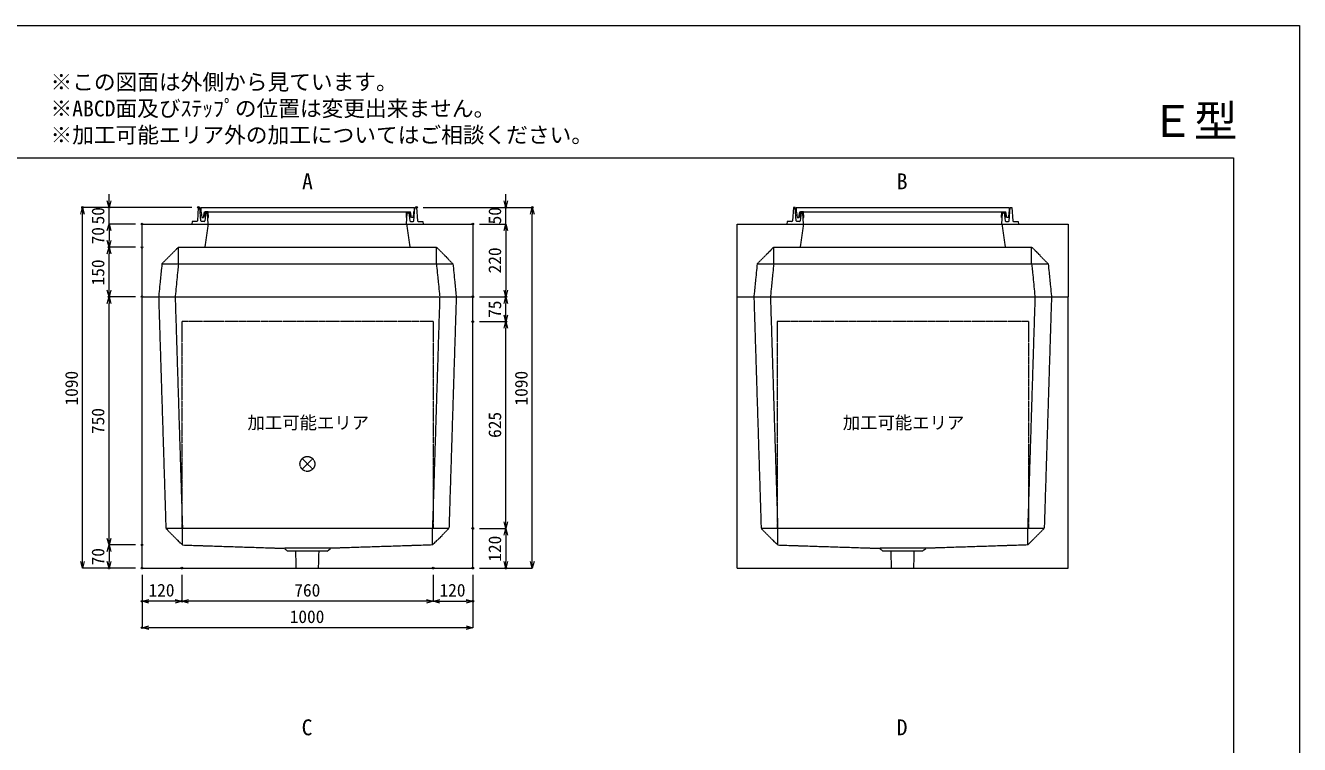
# Model space of a CAD drawing. Units: millimetres, scale not verified. Extents: x -2970 to 2970, y -2100 to 2100.
# Drawn here: x -883 to 2970, y -73 to 2100 of the extents above; entities that cross this region are included whole.
import ezdxf
from ezdxf.enums import TextEntityAlignment as Align

# ---------------------------------------------------------------- set-up
doc = ezdxf.new("R2010")
doc.units = ezdxf.units.MM
doc.header["$LTSCALE"] = 10
doc.header["$PDMODE"] = 32
doc.header["$PDSIZE"] = 5
doc.linetypes.add('LONG_DASHED1', pattern=[7, 6, -1])
doc.linetypes.add('LONG_DOUBLE_CHAIN', pattern=[21.8, 18, -1, 0.6, -0.6, 0.6, -1])
for name, color, linetype, lineweight in [('0-0_D-TTL', 7, 'Continuous', 9), ('0-1_Defpoints', 7, 'Continuous', 9), ('0-3_D-TTL-TXT', 7, 'Continuous', 9), ('0-4_D-STR-TXT', 7, 'Continuous', 9), ('0-5_D-STR-DIM', 3, 'Continuous', 9), ('0-6_0', 7, 'Continuous', 9), ('0-7_D-STR', 7, 'LONG_DASHED1', 9), ('0-9_D-STR-STR5', 1, 'LONG_DOUBLE_CHAIN', 9), ('0-A_D-STR-STR4', 134, 'Continuous', 9)]:
    doc.layers.add(name, color=color, linetype=linetype, lineweight=lineweight)
doc.styles.add('ＭＳ ゴシック', font='')
doc.styles.get('ＭＳ ゴシック').set_extended_font_data('MS Gothic')

# ---------------------------------------------------------------- blocks, each defined once
blk = doc.blocks.new('A$C4DE05FD1')
at = {"layer": '0-0_D-TTL', "color": 134}
for p, q in [((2000, 38000), (57400, 38000)), ((57400, 38000), (57400, 2000))]:
    blk.add_line(p, q, dxfattribs=at)
at = {"layer": '0-1_Defpoints', "color": 134}
for p, q in [((0, 42000), (59400, 42000)), ((59400, 42000), (59400, 0))]:
    blk.add_line(p, q, dxfattribs=at)
at = {"layer": '0-3_D-TTL-TXT', "style": 'ＭＳ ゴシック'}
for s, p in [('※この図面は外側から見ています。', (21630.5, 39907.8)), ('※ABCD面及びｽﾃｯﾌﾟの位置は変更出来ません。', (21630.5, 39107.8)), ('※加工可能エリア外の加工についてはご相談ください。', (21630.5, 38307.8))]:
    blk.add_text(s, height=481.1, dxfattribs=at).set_placement(p, align=Align.BOTTOM_LEFT)
blk = doc.blocks.new('_Open30')
at = {"layer": '0-6_0'}
blk.add_line((0, 0), (-10, 0), dxfattribs=at)
blk.add_lwpolyline([(-10, 2.679), (0, 0), (-10, -2.679)], dxfattribs=at)
blk = doc.blocks.new('A$C31CA379A')
at = {"layer": '0-4_D-STR-TXT', "style": 'ＭＳ ゴシック'}
for s, p in [('A', (-162.9, -1095.3)), ('B', (17819.3, -1095.3)), ('C', (-175.7, -17595.3)), ('D', (17819.3, -17595.3))]:
    blk.add_text(s, height=481.1, dxfattribs=at).set_placement(p, align=Align.BOTTOM_LEFT)
blk = doc.blocks.new('A$C431D19D0')
at = {"layer": '0-7_D-STR'}
for p, q in [((-3000, 2200), (-3100, 1500)), ((3000, 2200), (3100, 1500)), ((-4400, 1000), (-3900, 1500)), ((-3900, 1500), (3900, 1500)), ((-3900, 1000), (-3900, 1500)), ((4400, 1000), (3900, 1500)), ((3900, 1000), (3900, 1500)), ((-4400, 1000), (-4500, 0)), ((-4400, 1000), (4400, 1000)), ((-3900, 1000), (-4000, 0)), ((3900, 1000), (4000, 0)), ((4400, 1000), (4500, 0))]:
    blk.add_line(p, q, dxfattribs=at)
at = {"layer": '0-7_D-STR', "linetype": 'Continuous'}
for p in [(5000, 2200), (-5000, 0)]:
    blk.add_line(p, (5000, 0), dxfattribs=at)
blk.add_lwpolyline([(-5000, 0), (-5000, 2200), (5000, 2200)], dxfattribs=at)
blk = doc.blocks.new('A$C576C08F7')
at = {"layer": '0-7_D-STR', "linetype": 'Continuous'}
for p, q in [((-5000, 0), (5000, 0)), ((-5000, -8200), (-5000, 0)), ((5000, -8200), (5000, 0)), ((-5000, -8200), (5000, -8200))]:
    blk.add_line(p, q, dxfattribs=at)
at = {"layer": '0-7_D-STR'}
for p, q in [((-4500, 0), (-4280, -7000)), ((-4000, 0), (-3780, -7000)), ((4000, 0), (3780, -7000)), ((4500, 0), (4280, -7000)), ((-3780, -7500), (-4280, -7000)), ((4280, -7000), (-4280, -7000)), ((-3780, -7500), (-3780, -7000)), ((3780, -7500), (4280, -7000)), ((3780, -7500), (3780, -7000)), ((-3780, -7500), (-700, -7600)), ((-600, -7690), (-700, -7600)), ((700, -7600), (-700, -7600)), ((600, -7690), (-600, -7690)), ((-336.2, -8200), (-352.5, -7690)), ((336.2, -8200), (352.5, -7690)), ((600, -7690), (700, -7600)), ((3780, -7500), (700, -7600))]:
    blk.add_line(p, q, dxfattribs=at)
at = {"layer": '0-9_D-STR-STR5'}
for p, q in [((3800, -750), (3800, -7000)), ((3800, -7000), (-3800, -7000))]:
    blk.add_line(p, q, dxfattribs=at)
blk.add_lwpolyline([(3800, -750), (-3800, -750), (-3800, -7000)], dxfattribs=at)
blk = doc.blocks.new('A$C284D0AE2')
at = {"layer": '0-A_D-STR-STR4'}
for p, q in [((-3300, 500), (-3327.8, 98.6)), ((-3250, 500), (-3300, 500)), ((-3221.3, 98.6), (-3250, 500)), ((-3225, 500), (-3225, 370)), ((-3490, 80), (-3500, 0)), ((-3500, 0), (3500, 0)), ((-3347.8, 80), (-3490, 80)), ((-3225, 370), (-3219.2, 370)), ((-3209.2, 360.9), (-3195, 200)), ((-3117.8, 80), (-3201.4, 80)), ((-3195, 200), (-3145, 200)), ((-3145, 200), (-3115, 370)), ((-3115, 370), (3115, 370)), ((-3090, 370), (-3106.2, 200.7)), ((-3106.2, 200.7), (-3086.1, 200.7)), ((-3070, 340), (-3098, 97.7)), ((-3000, 370), (-3090, 370)), ((-3020, 340), (-3070, 340)), ((-3000, 0), (-3020, 340)), ((-3011.8, 200.7), (-2991.8, 200.7)), ((-2991.8, 200.7), (-3000, 370)), ((3000, 370), (3090, 370)), ((3106.2, 200.7), (3086.1, 200.7)), ((3090, 370), (3106.2, 200.7)), ((3117.8, 80), (3201.4, 80)), ((3347.8, 80), (3490, 80)), ((3490, 80), (3500, 0))]:
    blk.add_line(p, q, dxfattribs=at)
for points in [[(-3225, 500), (3225, 500), (3225, 370), (3219.2, 370)], [(3221.3, 98.6), (3250, 500), (3300, 500), (3327.8, 98.6)], [(3011.8, 200.7), (2991.8, 200.7), (3000, 370)], [(3000, 0), (3020, 340), (3070, 340), (3098, 97.7)], [(3209.2, 360.9), (3195, 200), (3145, 200), (3115, 370)]]:
    blk.add_lwpolyline(points, dxfattribs=at)
for centre, radius, start, end in [((-3347.8, 100), 20, 270, 356.0372), ((-3201.4, 100), 20, 184.08562, 270), ((-3219.2, 360), 10, 5.04245, 90), ((-3117.8, 100), 20, 270, 353.41806), ((3117.8, 100), 20, 186.58194, 270), ((3201.4, 100), 20, 270, 355.91438), ((3219.2, 360), 10, 90, 174.95755), ((3347.8, 100), 20, 183.9628, 270)]:
    blk.add_arc(centre, radius, start, end, dxfattribs=at)
blk = doc.blocks.new('A$C1C640AAB')
at = {"layer": '0-9_D-STR-STR5'}
for p, q in [((-159.1, -159.1), (159.1, 159.1)), ((-159.1, 159.1), (159.1, -159.1))]:
    blk.add_line(p, q, dxfattribs=at)
blk.add_circle((0, 0), 225, dxfattribs=at)
blk = doc.blocks.new('A$C3eb6a656')
at = {"layer": '0-7_D-STR'}
blk.add_blockref('A$C576C08F7', (0, 0), dxfattribs=at)
at = {"layer": '0-9_D-STR-STR5'}
blk.add_blockref('A$C1C640AAB', (0, -5050), dxfattribs=at)

msp = doc.modelspace()

# ---------------------------------------------------------------- linework, layer by layer
at = {"layer": '0-1_Defpoints'}
for p in [(-710, 1550), (-630, 1550), (-360, 1550), (300, 1550), (570, 1550), (650, 1550), (-530, 1500), (470, 1500), (-630, 1430), (-530, 1430), (-630, 1280), (-530, 1280), (470, 1280), (570, 1280), (470, 1205), (570, 1205), (470, 580), (470, 580), (-530, 530), (-630, 460), (-530, 460), (-530, 460), (-410, 460), (350, 460), (470, 460), (470, 460), (570, 460), (-530, 360), (-410, 360), (470, 360), (-530, 280)]:
    msp.add_point(p, dxfattribs=at)
at = {"layer": '0-5_D-STR-DIM'}
for p, q in [((-630, 1570), (-630, 1590)), ((570, 1570), (570, 1590)), ((-380, 1550), (-710, 1550)), ((-380, 1550), (-630, 1550)), ((-630, 1500), (-630, 1550)), ((320, 1550), (570, 1550)), ((320, 1550), (650, 1550)), ((570, 1500), (570, 1550)), ((-710, 480), (-710, 1530)), ((650, 480), (650, 1530)), ((-550, 1500), (-630, 1500)), ((-550, 1500), (-630, 1500)), ((-630, 1480), (-630, 1450)), ((-630, 1480), (-630, 1460)), ((490, 1500), (570, 1500)), ((490, 1500), (570, 1500)), ((570, 1480), (570, 1300)), ((570, 1480), (570, 1460)), ((-550, 1430), (-630, 1430)), ((-550, 1430), (-630, 1430)), ((-630, 1300), (-630, 1410)), ((-550, 1280), (-630, 1280)), ((-550, 1280), (-630, 1280)), ((490, 1280), (570, 1280)), ((490, 1280), (570, 1280)), ((-630, 550), (-630, 1260)), ((570, 1225), (570, 1260)), ((490, 1205), (570, 1205)), ((490, 1205), (570, 1205)), ((570, 600), (570, 1185)), ((490, 580), (570, 580)), ((490, 580), (570, 580)), ((570, 560), (570, 480)), ((-550, 530), (-630, 530)), ((-550, 530), (-630, 530)), ((-630, 510), (-630, 480)), ((-550, 460), (-710, 460)), ((-550, 460), (-630, 460)), ((-530, 440), (-530, 280)), ((-530, 440), (-530, 360)), ((-410, 440), (-410, 360)), ((-410, 440), (-410, 360)), ((350, 440), (350, 360)), ((350, 440), (350, 360)), ((470, 440), (470, 360)), ((470, 440), (470, 280)), ((490, 460), (570, 460)), ((490, 460), (650, 460)), ((-430, 360), (-510, 360)), ((330, 360), (-390, 360)), ((370, 360), (450, 360)), ((450, 280), (-510, 280))]:
    msp.add_line(p, q, dxfattribs=at)

# ---------------------------------------------------------------- block references
at = {"layer": '0-0_D-TTL', "xscale": 0.1, "yscale": 0.1}
msp.add_blockref('A$C4DE05FD1', (-2970, -2100), dxfattribs=at)
at = {"layer": '0-4_D-STR-TXT', "xscale": 0.1, "yscale": 0.1}
msp.add_blockref('A$C31CA379A', (-30, 1700), dxfattribs=at)
at = {"layer": '0-5_D-STR-DIM', "xscale": 2, "yscale": 2}
for p, rotation in [((-710, 1550), 90), ((-630, 1550), 270), ((570, 1550), 270), ((650, 1550), 90), ((-630, 1500), 90), ((-630, 1500), 90), ((570, 1500), 90), ((570, 1500), 90), ((-630, 1430), 270), ((-630, 1430), 90), ((-630, 1280), 270), ((-630, 1280), 90), ((570, 1280), 270), ((570, 1280), 90), ((570, 1205), 270), ((570, 1205), 90), ((570, 580), 270), ((570, 580), 90), ((-630, 530), 270), ((-630, 530), 90), ((-710, 460), 270), ((-630, 460), 270), ((570, 460), 270), ((650, 460), 270), ((-530, 360), 180), ((-410, 360), 180), ((350, 360), 180), ((-530, 280), 180)]:
    msp.add_blockref('_Open30', p, dxfattribs=dict(at, rotation=rotation))
for p in [(-410, 360), (350, 360), (470, 360), (470, 280)]:
    msp.add_blockref('_Open30', p, dxfattribs=at)
at = {"layer": '0-7_D-STR', "xscale": 0.1, "yscale": 0.1}
for name, p in [('A$C431D19D0', (-30, 1280)), ('A$C431D19D0', (1770, 1280)), ('A$C3eb6a656', (-30, 1280)), ('A$C576C08F7', (1770, 1280))]:
    msp.add_blockref(name, p, dxfattribs=at)
at = {"layer": '0-A_D-STR-STR4', "xscale": 0.1, "yscale": 0.1}
for p in [(-30, 1500), (1770, 1500)]:
    msp.add_blockref('A$C284D0AE2', p, dxfattribs=at)

# ---------------------------------------------------------------- texts
at = {"layer": '0-3_D-TTL-TXT', "style": 'ＭＳ ゴシック'}
msp.add_text('Ｅ型', height=96.21, dxfattribs=at).set_placement((2519.75, 1734.55), align=Align.BOTTOM_LEFT)
at = {"layer": '0-5_D-STR-DIM', "style": 'ＭＳ ゴシック'}
for s, p in [('50', (-632.6, 1498.9)), ('50', (567.4, 1498.9)), ('70', (-632.6, 1438.4)), ('220', (567.4, 1350.8)), ('150', (-632.6, 1314.48)), ('75', (567.4, 1216.42)), ('1090', (-712.6, 951.48)), ('1090', (647.4, 951.48)), ('750', (-632.6, 865.4)), ('625', (567.4, 853.62)), ('120', (567.4, 479.48)), ('70', (-632.6, 468.4))]:
    msp.add_text(s, height=38.49, rotation=90, dxfattribs=at).set_placement(p, align=Align.BOTTOM_LEFT)
for s, p in [('120', (-510.52, 362.6)), ('760', (-69.6, 362.6)), ('120', (369.48, 362.6)), ('1000', (-83.52, 282.6))]:
    msp.add_text(s, height=38.49, dxfattribs=at).set_placement(p, align=Align.BOTTOM_LEFT)
at = {"layer": '0-9_D-STR-STR5', "style": 'ＭＳ ゴシック'}
for p in [(-211.06, 868.86), (1588.94, 868.86)]:
    msp.add_text('加工可能エリア', height=38.49, dxfattribs=at).set_placement(p, align=Align.BOTTOM_LEFT)

doc.saveas('drawing.dxf')
